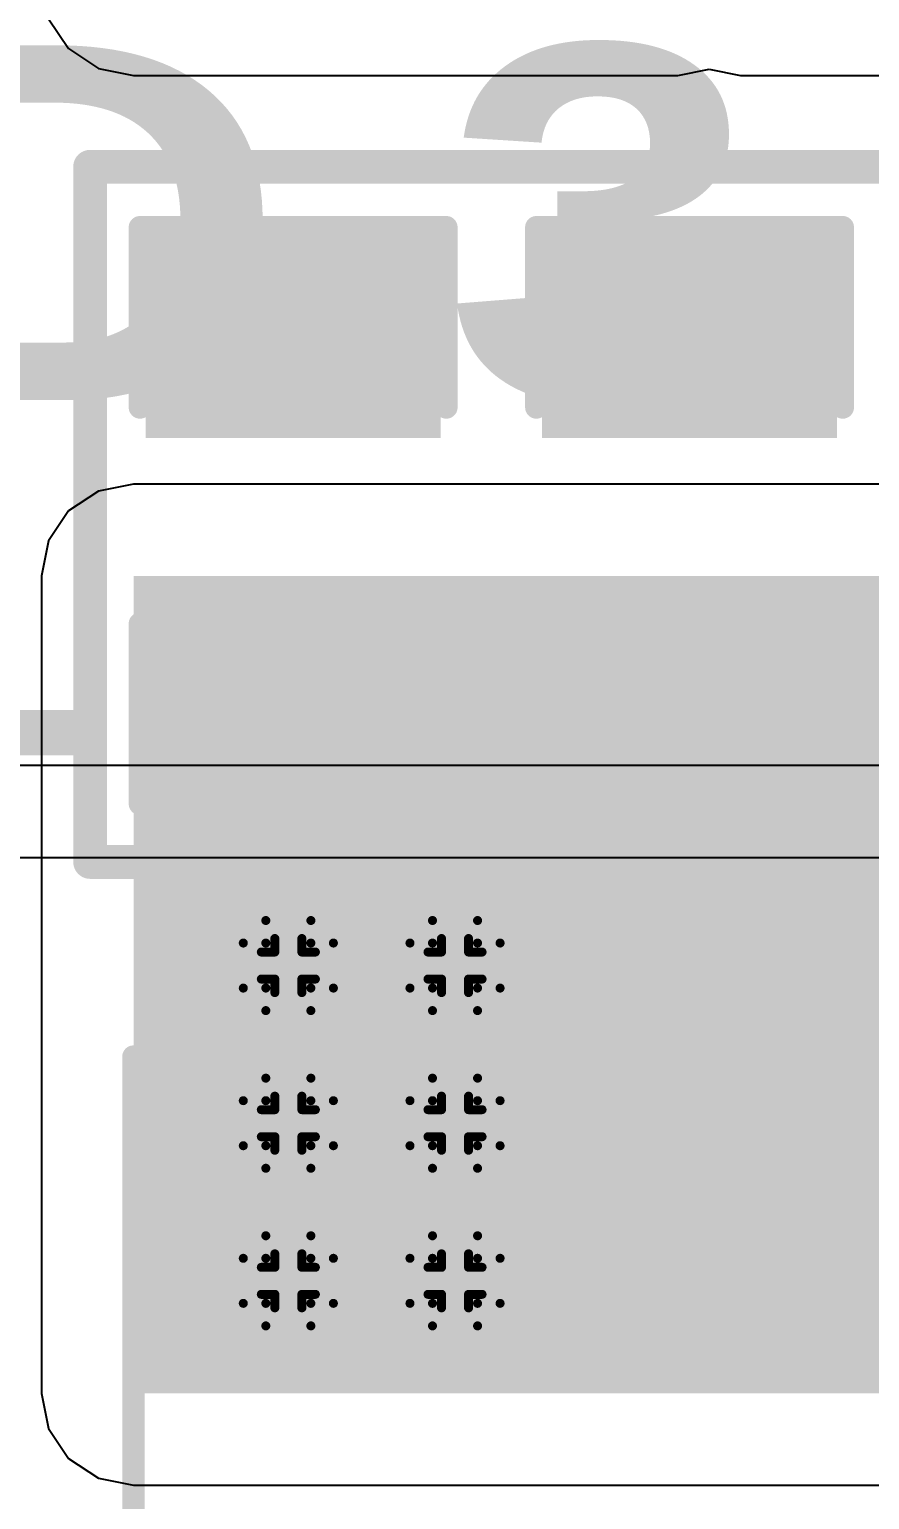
# Model space of a CAD drawing. Header units: inches. Extents: x -5 to 5258, y -4 to 5281.
# Drawn here: x 48.76 to 53.49, y 56.2 to 64.49 of the extents above; entities that cross this region are included whole.
import ezdxf

# ---------------------------------------------------------------- set-up
doc = ezdxf.new("R2010")
doc.units = ezdxf.units.IN
for name, color, linetype in [('Bottom Layer', 5, 'Continuous'), ('Bottom Solder', 6, 'Continuous'), ('Drill Drawing', 1, 'Continuous'), ('Top Layer', 1, 'Continuous'), ('Top Overlay', 2, 'Continuous'), ('Top Paste', 8, 'Continuous'), ('Top Solder', 216, 'Continuous'), ('Via Holes', 16, 'Continuous')]:
    doc.layers.add(name, color=color, linetype=linetype)
doc.styles.add('Arial Black_Bold', font='', dxfattribs={"height": 0.2})
doc.styles.get('Arial Black_Bold').set_extended_font_data('Arial Black', bold=True)

# ---------------------------------------------------------------- blocks, each defined once
blk = doc.blocks.new('YPRH0703_4R7M_105')
at = {"layer": 'Top Layer'}
for points in [[(-4, 1.1), (-2.4, 1.1), (-2.4, -1.1), (-4, -1.1)], [(2.4, 1.1), (4, 1.1), (4, -1.1), (2.4, -1.1)]]:
    blk.add_hatch(color=1, dxfattribs=at).paths.add_polyline_path(points)
at = {"layer": 'Top Paste'}
for points in [[(-4, 1.1), (-2.4, 1.1), (-2.4, -1.1), (-4, -1.1)], [(2.4, 1.1), (4, 1.1), (4, -1.1), (2.4, -1.1)]]:
    blk.add_hatch(color=8, dxfattribs=at).paths.add_polyline_path(points)
at = {"layer": 'Top Solder'}
for points in [[(-4.1016, 1.2016), (-2.2984, 1.2016), (-2.2984, -1.2016), (-4.1016, -1.2016)], [(2.2984, 1.2016), (4.1016, 1.2016), (4.1016, -1.2016), (2.2984, -1.2016)]]:
    blk.add_hatch(color=216, dxfattribs=at).paths.add_polyline_path(points)
at = {"layer": 'Top Overlay', "const_width": 0.127}
for points in [[(-3.65, 3.65), (-3.65, 1.6078)], [(-3.65, 3.65), (3.65, 3.65)], [(3.65, 3.65), (3.65, 1.6078)], [(-3.65, -1.6078), (-3.65, -3.65)], [(3.65, -1.6078), (3.65, -3.65)], [(-3.65, -3.65), (3.65, -3.65)]]:
    blk.add_lwpolyline(points, dxfattribs=at)
at = {"layer": 'Top Overlay', "const_width": 0.0635}
for points in [[(-3.6817, 3.65, 1), (-3.6182, 3.65, 1)], [(-3.6817, 3.65, 1), (-3.6182, 3.65, 1)], [(3.6183, 3.65, 1), (3.6818, 3.65, 1)], [(3.6183, 3.65, 1), (3.6818, 3.65, 1)], [(-3.6818, 1.6078, 1), (-3.6183, 1.6078, 1)], [(3.6183, 1.6078, 1), (3.6818, 1.6078, 1)], [(-3.6818, -1.6078, 1), (-3.6183, -1.6078, 1)], [(3.6183, -1.6078, 1), (3.6818, -1.6078, 1)], [(-3.6817, -3.65, 1), (-3.6182, -3.65, 1)], [(-3.6817, -3.65, 1), (-3.6182, -3.65, 1)], [(3.6183, -3.65, 1), (3.6818, -3.65, 1)], [(3.6183, -3.65, 1), (3.6818, -3.65, 1)]]:
    blk.add_lwpolyline(points, format="xyb", close=True, dxfattribs=at)
blk = doc.blocks.new('C___0805_157')
at = {"layer": 'Top Layer'}
for points in [[(-1.524, 0.762), (-0.508, 0.762), (-0.508, -0.762), (-1.524, -0.762)], [(0.508, 0.762), (1.524, 0.762), (1.524, -0.762), (0.508, -0.762)]]:
    blk.add_hatch(color=1, dxfattribs=at).paths.add_polyline_path(points)
at = {"layer": 'Top Paste'}
for points in [[(-1.524, 0.762), (-0.508, 0.762), (-0.508, -0.762), (-1.524, -0.762)], [(0.508, 0.762), (1.524, 0.762), (1.524, -0.762), (0.508, -0.762)]]:
    blk.add_hatch(color=8, dxfattribs=at).paths.add_polyline_path(points)
at = {"layer": 'Top Solder'}
for points in [[(-1.594, 0.832), (-0.438, 0.832), (-0.438, -0.832), (-1.594, -0.832)], [(0.438, 0.832), (1.594, 0.832), (1.594, -0.832), (0.438, -0.832)]]:
    blk.add_hatch(color=216, dxfattribs=at).paths.add_polyline_path(points)
at = {"layer": 'Top Overlay', "const_width": 0.127}
for points in [[(-1.6256, -0.8636), (-1.6256, 0.8636)], [(-0.6096, 0.8636), (-1.6256, 0.8636)], [(1.6256, 0.8636), (0.6096, 0.8636)], [(1.6256, -0.8636), (1.6256, 0.8636)], [(-1.6256, -0.8636), (-0.6096, -0.8636)], [(0.6096, -0.8636), (1.6256, -0.8636)]]:
    blk.add_lwpolyline(points, dxfattribs=at)
at = {"layer": 'Top Overlay', "const_width": 0.0635}
for points in [[(-1.6574, 0.8636, 1), (-1.5938, 0.8636, 1)], [(-1.6574, 0.8636, 1), (-1.5938, 0.8636, 1)], [(-0.6414, 0.8636, 1), (-0.5779, 0.8636, 1)], [(0.5779, 0.8636, 1), (0.6414, 0.8636, 1)], [(1.5939, 0.8636, 1), (1.6574, 0.8636, 1)], [(1.5939, 0.8636, 1), (1.6574, 0.8636, 1)], [(-1.6574, -0.8636, 1), (-1.5938, -0.8636, 1)], [(-1.6574, -0.8636, 1), (-1.5938, -0.8636, 1)], [(-0.6414, -0.8636, 1), (-0.5779, -0.8636, 1)], [(0.5778, -0.8636, 1), (0.6413, -0.8636, 1)], [(1.5938, -0.8636, 1), (1.6574, -0.8636, 1)], [(1.5938, -0.8636, 1), (1.6574, -0.8636, 1)]]:
    blk.add_lwpolyline(points, format="xyb", close=True, dxfattribs=at)
blk = doc.blocks.new('C___0805_158')
at = {"layer": 'Top Layer'}
for points in [[(-1.524, 0.762), (-0.508, 0.762), (-0.508, -0.762), (-1.524, -0.762)], [(0.508, 0.762), (1.524, 0.762), (1.524, -0.762), (0.508, -0.762)]]:
    blk.add_hatch(color=1, dxfattribs=at).paths.add_polyline_path(points)
at = {"layer": 'Top Paste'}
for points in [[(-1.524, 0.762), (-0.508, 0.762), (-0.508, -0.762), (-1.524, -0.762)], [(0.508, 0.762), (1.524, 0.762), (1.524, -0.762), (0.508, -0.762)]]:
    blk.add_hatch(color=8, dxfattribs=at).paths.add_polyline_path(points)
at = {"layer": 'Top Solder'}
for points in [[(-1.594, 0.832), (-0.438, 0.832), (-0.438, -0.832), (-1.594, -0.832)], [(0.438, 0.832), (1.594, 0.832), (1.594, -0.832), (0.438, -0.832)]]:
    blk.add_hatch(color=216, dxfattribs=at).paths.add_polyline_path(points)
at = {"layer": 'Top Overlay', "const_width": 0.127}
for points in [[(-1.6256, -0.8636), (-1.6256, 0.8636)], [(-1.6256, 0.8636), (-0.6096, 0.8636)], [(0.6096, 0.8636), (1.6256, 0.8636)], [(1.6256, -0.8636), (1.6256, 0.8636)], [(-0.6096, -0.8636), (-1.6256, -0.8636)], [(0.6096, -0.8636), (1.6256, -0.8636)]]:
    blk.add_lwpolyline(points, dxfattribs=at)
at = {"layer": 'Top Overlay', "const_width": 0.0635}
for points in [[(-1.6574, 0.8636, 1), (-1.5939, 0.8636, 1)], [(-1.6574, 0.8636, 1), (-1.5939, 0.8636, 1)], [(-0.6413, 0.8636, 1), (-0.5778, 0.8636, 1)], [(0.5779, 0.8636, 1), (0.6414, 0.8636, 1)], [(1.5939, 0.8636, 1), (1.6574, 0.8636, 1)], [(1.5939, 0.8636, 1), (1.6574, 0.8636, 1)], [(-1.6574, -0.8636, 1), (-1.5938, -0.8636, 1)], [(-1.6574, -0.8636, 1), (-1.5938, -0.8636, 1)], [(-0.6414, -0.8636, 1), (-0.5779, -0.8636, 1)], [(0.5779, -0.8636, 1), (0.6414, -0.8636, 1)], [(1.5939, -0.8636, 1), (1.6574, -0.8636, 1)], [(1.5939, -0.8636, 1), (1.6574, -0.8636, 1)]]:
    blk.add_lwpolyline(points, format="xyb", close=True, dxfattribs=at)

msp = doc.modelspace()

# ---------------------------------------------------------------- hatches: boundary and pattern name
at = {"layer": 'Bottom Layer'}
h = msp.add_hatch(color=5, dxfattribs=at)
edge = h.paths.add_edge_path()
edge.add_arc((50.2158, 59.2074), 0.3, 0, 360)
h = msp.add_hatch(color=5, dxfattribs=at)
edge = h.paths.add_edge_path()
edge.add_arc((51.1556, 59.2074), 0.3, 0, 360)
h = msp.add_hatch(color=5, dxfattribs=at)
edge = h.paths.add_edge_path()
edge.add_arc((50.2158, 58.3184), 0.3, 0, 360)
h = msp.add_hatch(color=5, dxfattribs=at)
edge = h.paths.add_edge_path()
edge.add_arc((51.1556, 58.3184), 0.3, 0, 360)
h = msp.add_hatch(color=5, dxfattribs=at)
edge = h.paths.add_edge_path()
edge.add_arc((50.2158, 57.4294), 0.3, 0, 360)
h = msp.add_hatch(color=5, dxfattribs=at)
edge = h.paths.add_edge_path()
edge.add_arc((51.1556, 57.4294), 0.3, 0, 360)
at = {"layer": 'Bottom Solder'}
h = msp.add_hatch(color=6, dxfattribs=at)
edge = h.paths.add_edge_path()
edge.add_arc((50.2158, 59.2074), 0.4016, 0, 360)
h = msp.add_hatch(color=6, dxfattribs=at)
edge = h.paths.add_edge_path()
edge.add_arc((51.1556, 59.2074), 0.4016, 0, 360)
h = msp.add_hatch(color=6, dxfattribs=at)
edge = h.paths.add_edge_path()
edge.add_arc((50.2158, 58.3184), 0.4016, 0, 360)
h = msp.add_hatch(color=6, dxfattribs=at)
edge = h.paths.add_edge_path()
edge.add_arc((51.1556, 58.3184), 0.4016, 0, 360)
h = msp.add_hatch(color=6, dxfattribs=at)
edge = h.paths.add_edge_path()
edge.add_arc((50.2158, 57.4294), 0.4016, 0, 360)
h = msp.add_hatch(color=6, dxfattribs=at)
edge = h.paths.add_edge_path()
edge.add_arc((51.1556, 57.4294), 0.4016, 0, 360)
at = {"layer": 'Top Layer'}
for points in [[(49.3428, 59.2074), (59.4319, 59.2074), (59.4319, 61.405), (49.3428, 61.405)], [(49.3428, 56.7942), (57.5056, 56.7942), (57.5056, 61.405), (49.3428, 61.405)]]:
    msp.add_hatch(color=1, dxfattribs=at).paths.add_polyline_path(points)
h = msp.add_hatch(color=1, dxfattribs=at)
edge = h.paths.add_edge_path()
edge.add_arc((50.2158, 59.2074), 0.3, 0, 360)
h = msp.add_hatch(color=1, dxfattribs=at)
edge = h.paths.add_edge_path()
edge.add_arc((51.1556, 59.2074), 0.3, 0, 360)
h = msp.add_hatch(color=1, dxfattribs=at)
edge = h.paths.add_edge_path()
edge.add_arc((50.2158, 58.3184), 0.3, 0, 360)
h = msp.add_hatch(color=1, dxfattribs=at)
edge = h.paths.add_edge_path()
edge.add_arc((51.1556, 58.3184), 0.3, 0, 360)
h = msp.add_hatch(color=1, dxfattribs=at)
edge = h.paths.add_edge_path()
edge.add_arc((50.2158, 57.4294), 0.3, 0, 360)
h = msp.add_hatch(color=1, dxfattribs=at)
edge = h.paths.add_edge_path()
edge.add_arc((51.1556, 57.4294), 0.3, 0, 360)
at = {"layer": 'Top Solder'}
h = msp.add_hatch(color=216, dxfattribs=at)
edge = h.paths.add_edge_path()
edge.add_arc((50.2158, 59.2074), 0.4016, 0, 360)
h = msp.add_hatch(color=216, dxfattribs=at)
edge = h.paths.add_edge_path()
edge.add_arc((51.1556, 59.2074), 0.4016, 0, 360)
h = msp.add_hatch(color=216, dxfattribs=at)
edge = h.paths.add_edge_path()
edge.add_arc((50.2158, 58.3184), 0.4016, 0, 360)
h = msp.add_hatch(color=216, dxfattribs=at)
edge = h.paths.add_edge_path()
edge.add_arc((51.1556, 58.3184), 0.4016, 0, 360)
h = msp.add_hatch(color=216, dxfattribs=at)
edge = h.paths.add_edge_path()
edge.add_arc((50.2158, 57.4294), 0.4016, 0, 360)
h = msp.add_hatch(color=216, dxfattribs=at)
edge = h.paths.add_edge_path()
edge.add_arc((51.1556, 57.4294), 0.4016, 0, 360)
at = {"layer": 'Via Holes'}
h = msp.add_hatch(color=7, dxfattribs=at)
edge = h.paths.add_edge_path()
edge.add_arc((50.2158, 59.2074), 0.15, 0, 360)
h = msp.add_hatch(color=7, dxfattribs=at)
edge = h.paths.add_edge_path()
edge.add_arc((51.1556, 59.2074), 0.15, 0, 360)
h = msp.add_hatch(color=7, dxfattribs=at)
edge = h.paths.add_edge_path()
edge.add_arc((50.2158, 58.3184), 0.15, 0, 360)
h = msp.add_hatch(color=7, dxfattribs=at)
edge = h.paths.add_edge_path()
edge.add_arc((51.1556, 58.3184), 0.15, 0, 360)
h = msp.add_hatch(color=7, dxfattribs=at)
edge = h.paths.add_edge_path()
edge.add_arc((50.2158, 57.4294), 0.15, 0, 360)
h = msp.add_hatch(color=7, dxfattribs=at)
edge = h.paths.add_edge_path()
edge.add_arc((51.1556, 57.4294), 0.15, 0, 360)

# ---------------------------------------------------------------- linework, layer by layer
at = {"layer": 'Bottom Layer'}
for p, q in [((55.067, 60.335), (25.3767, 60.335)), ((25.3767, 59.817), (55.067, 59.817))]:
    msp.add_line(p, q, dxfattribs=at)
at = {"layer": 'Drill Drawing', "const_width": 0.0508}
for points in [[(50.0888, 59.3344), (50.0888, 59.4614)], [(50.0888, 59.4614), (50.3428, 59.4614)], [(50.3428, 59.3344), (50.3428, 59.4614)], [(51.0286, 59.3344), (51.0286, 59.4614)], [(51.0286, 59.4614), (51.2826, 59.4614)], [(51.2826, 59.3344), (51.2826, 59.4614)], [(50.1396, 59.2836), (50.1396, 59.3598)], [(50.1396, 59.3598), (50.292, 59.3598)], [(50.292, 59.2836), (50.292, 59.3598)], [(51.0794, 59.2836), (51.0794, 59.3598)], [(51.0794, 59.3598), (51.2318, 59.3598)], [(51.2318, 59.2836), (51.2318, 59.3598)], [(49.9618, 59.0804), (49.9618, 59.3344)], [(49.9618, 59.3344), (50.0888, 59.3344)], [(50.0634, 59.1312), (50.0634, 59.2836)], [(50.0634, 59.2836), (50.1396, 59.2836)], [(50.292, 59.2836), (50.3682, 59.2836)], [(50.3428, 59.3344), (50.4698, 59.3344)], [(50.3682, 59.1312), (50.3682, 59.2836)], [(50.4698, 59.0804), (50.4698, 59.3344)], [(50.9016, 59.0804), (50.9016, 59.3344)], [(50.9016, 59.3344), (51.0286, 59.3344)], [(51.0032, 59.1312), (51.0032, 59.2836)], [(51.0032, 59.2836), (51.0794, 59.2836)], [(51.2318, 59.2836), (51.308, 59.2836)], [(51.2826, 59.3344), (51.4096, 59.3344)], [(51.308, 59.1312), (51.308, 59.2836)], [(51.4096, 59.0804), (51.4096, 59.3344)], [(50.0634, 59.1312), (50.1396, 59.1312)], [(50.1396, 59.055), (50.1396, 59.1312)], [(50.292, 59.1312), (50.3682, 59.1312)], [(50.292, 59.055), (50.292, 59.1312)], [(51.0032, 59.1312), (51.0794, 59.1312)], [(51.0794, 59.055), (51.0794, 59.1312)], [(51.2318, 59.1312), (51.308, 59.1312)], [(51.2318, 59.055), (51.2318, 59.1312)], [(49.9618, 59.0804), (50.0888, 59.0804)], [(50.0888, 58.9534), (50.0888, 59.0804)], [(50.1396, 59.055), (50.292, 59.055)], [(50.3428, 59.0804), (50.4698, 59.0804)], [(50.3428, 58.9534), (50.3428, 59.0804)], [(50.9016, 59.0804), (51.0286, 59.0804)], [(51.0286, 58.9534), (51.0286, 59.0804)], [(51.0794, 59.055), (51.2318, 59.055)], [(51.2826, 59.0804), (51.4096, 59.0804)], [(51.2826, 58.9534), (51.2826, 59.0804)], [(50.0888, 58.9534), (50.3428, 58.9534)], [(51.0286, 58.9534), (51.2826, 58.9534)], [(50.0888, 58.4454), (50.0888, 58.5724)], [(50.0888, 58.5724), (50.3428, 58.5724)], [(50.3428, 58.4454), (50.3428, 58.5724)], [(51.0286, 58.4454), (51.0286, 58.5724)], [(51.0286, 58.5724), (51.2826, 58.5724)], [(51.2826, 58.4454), (51.2826, 58.5724)], [(49.9618, 58.1914), (49.9618, 58.4454)], [(49.9618, 58.4454), (50.0888, 58.4454)], [(50.1396, 58.3946), (50.1396, 58.4708)], [(50.1396, 58.4708), (50.292, 58.4708)], [(50.292, 58.3946), (50.292, 58.4708)], [(50.3428, 58.4454), (50.4698, 58.4454)], [(50.4698, 58.1914), (50.4698, 58.4454)], [(50.9016, 58.1914), (50.9016, 58.4454)], [(50.9016, 58.4454), (51.0286, 58.4454)], [(51.0794, 58.3946), (51.0794, 58.4708)], [(51.0794, 58.4708), (51.2318, 58.4708)], [(51.2318, 58.3946), (51.2318, 58.4708)], [(51.2826, 58.4454), (51.4096, 58.4454)], [(51.4096, 58.1914), (51.4096, 58.4454)], [(50.0634, 58.2422), (50.0634, 58.3946)], [(50.0634, 58.3946), (50.1396, 58.3946)], [(50.292, 58.3946), (50.3682, 58.3946)], [(50.3682, 58.2422), (50.3682, 58.3946)], [(51.0032, 58.2422), (51.0032, 58.3946)], [(51.0032, 58.3946), (51.0794, 58.3946)], [(51.2318, 58.3946), (51.308, 58.3946)], [(51.308, 58.2422), (51.308, 58.3946)], [(49.9618, 58.1914), (50.0888, 58.1914)], [(50.0634, 58.2422), (50.1396, 58.2422)], [(50.0888, 58.0644), (50.0888, 58.1914)], [(50.1396, 58.166), (50.1396, 58.2422)], [(50.292, 58.2422), (50.3682, 58.2422)], [(50.292, 58.166), (50.292, 58.2422)], [(50.3428, 58.1914), (50.4698, 58.1914)], [(50.3428, 58.0644), (50.3428, 58.1914)], [(50.9016, 58.1914), (51.0286, 58.1914)], [(51.0032, 58.2422), (51.0794, 58.2422)], [(51.0286, 58.0644), (51.0286, 58.1914)], [(51.0794, 58.166), (51.0794, 58.2422)], [(51.2318, 58.2422), (51.308, 58.2422)], [(51.2318, 58.166), (51.2318, 58.2422)], [(51.2826, 58.1914), (51.4096, 58.1914)], [(51.2826, 58.0644), (51.2826, 58.1914)], [(50.1396, 58.166), (50.292, 58.166)], [(51.0794, 58.166), (51.2318, 58.166)], [(50.0888, 58.0644), (50.3428, 58.0644)], [(51.0286, 58.0644), (51.2826, 58.0644)], [(50.0888, 57.5564), (50.0888, 57.6834)], [(50.0888, 57.6834), (50.3428, 57.6834)], [(50.3428, 57.5564), (50.3428, 57.6834)], [(51.0286, 57.5564), (51.0286, 57.6834)], [(51.0286, 57.6834), (51.2826, 57.6834)], [(51.2826, 57.5564), (51.2826, 57.6834)], [(49.9618, 57.3024), (49.9618, 57.5564)], [(49.9618, 57.5564), (50.0888, 57.5564)], [(50.1396, 57.5056), (50.1396, 57.5818)], [(50.1396, 57.5818), (50.292, 57.5818)], [(50.292, 57.5056), (50.292, 57.5818)], [(50.3428, 57.5564), (50.4698, 57.5564)], [(50.4698, 57.3024), (50.4698, 57.5564)], [(50.9016, 57.3024), (50.9016, 57.5564)], [(50.9016, 57.5564), (51.0286, 57.5564)], [(51.0794, 57.5056), (51.0794, 57.5818)], [(51.0794, 57.5818), (51.2318, 57.5818)], [(51.2318, 57.5056), (51.2318, 57.5818)], [(51.2826, 57.5564), (51.4096, 57.5564)], [(51.4096, 57.3024), (51.4096, 57.5564)], [(50.0634, 57.3532), (50.0634, 57.5056)], [(50.0634, 57.5056), (50.1396, 57.5056)], [(50.292, 57.5056), (50.3682, 57.5056)], [(50.3682, 57.3532), (50.3682, 57.5056)], [(51.0032, 57.3532), (51.0032, 57.5056)], [(51.0032, 57.5056), (51.0794, 57.5056)], [(51.2318, 57.5056), (51.308, 57.5056)], [(51.308, 57.3532), (51.308, 57.5056)], [(50.0634, 57.3532), (50.1396, 57.3532)], [(50.1396, 57.277), (50.1396, 57.3532)], [(50.292, 57.3532), (50.3682, 57.3532)], [(50.292, 57.277), (50.292, 57.3532)], [(51.0032, 57.3532), (51.0794, 57.3532)], [(51.0794, 57.277), (51.0794, 57.3532)], [(51.2318, 57.3532), (51.308, 57.3532)], [(51.2318, 57.277), (51.2318, 57.3532)], [(49.9618, 57.3024), (50.0888, 57.3024)], [(50.0888, 57.1754), (50.0888, 57.3024)], [(50.1396, 57.277), (50.292, 57.277)], [(50.3428, 57.3024), (50.4698, 57.3024)], [(50.3428, 57.1754), (50.3428, 57.3024)], [(50.9016, 57.3024), (51.0286, 57.3024)], [(51.0286, 57.1754), (51.0286, 57.3024)], [(51.0794, 57.277), (51.2318, 57.277)], [(51.2826, 57.3024), (51.4096, 57.3024)], [(51.2826, 57.1754), (51.2826, 57.3024)], [(50.0888, 57.1754), (50.3428, 57.1754)], [(51.0286, 57.1754), (51.2826, 57.1754)]]:
    msp.add_lwpolyline(points, dxfattribs=at)
at = {"layer": 'Drill Drawing', "const_width": 0.0254}
for points in [[(50.0761, 59.4614, 1), (50.1015, 59.4614, 1)], [(50.0761, 59.4614, 1), (50.1015, 59.4614, 1)], [(50.3301, 59.4614, 1), (50.3555, 59.4614, 1)], [(50.3301, 59.4614, 1), (50.3555, 59.4614, 1)], [(51.0159, 59.4614, 1), (51.0413, 59.4614, 1)], [(51.0159, 59.4614, 1), (51.0413, 59.4614, 1)], [(51.2699, 59.4614, 1), (51.2953, 59.4614, 1)], [(51.2699, 59.4614, 1), (51.2953, 59.4614, 1)], [(50.1269, 59.3598, 1), (50.1523, 59.3598, 1)], [(50.1269, 59.3598, 1), (50.1523, 59.3598, 1)], [(50.2793, 59.3598, 1), (50.3047, 59.3598, 1)], [(50.2793, 59.3598, 1), (50.3047, 59.3598, 1)], [(51.0667, 59.3598, 1), (51.0921, 59.3598, 1)], [(51.0667, 59.3598, 1), (51.0921, 59.3598, 1)], [(51.2191, 59.3598, 1), (51.2445, 59.3598, 1)], [(51.2191, 59.3598, 1), (51.2445, 59.3598, 1)], [(49.9491, 59.3344, 1), (49.9745, 59.3344, 1)], [(49.9491, 59.3344, 1), (49.9745, 59.3344, 1)], [(50.0507, 59.2836, 1), (50.0761, 59.2836, 1)], [(50.0507, 59.2836, 1), (50.0761, 59.2836, 1)], [(50.0761, 59.3344, 1), (50.1015, 59.3344, 1)], [(50.0761, 59.3344, 1), (50.1015, 59.3344, 1)], [(50.1269, 59.2836, 1), (50.1523, 59.2836, 1)], [(50.1269, 59.2836, 1), (50.1523, 59.2836, 1)], [(50.2793, 59.2836, 1), (50.3047, 59.2836, 1)], [(50.2793, 59.2836, 1), (50.3047, 59.2836, 1)], [(50.3301, 59.3344, 1), (50.3555, 59.3344, 1)], [(50.3301, 59.3344, 1), (50.3555, 59.3344, 1)], [(50.3555, 59.2836, 1), (50.3809, 59.2836, 1)], [(50.3555, 59.2836, 1), (50.3809, 59.2836, 1)], [(50.4571, 59.3344, 1), (50.4825, 59.3344, 1)], [(50.4571, 59.3344, 1), (50.4825, 59.3344, 1)], [(50.8889, 59.3344, 1), (50.9143, 59.3344, 1)], [(50.8889, 59.3344, 1), (50.9143, 59.3344, 1)], [(50.9905, 59.2836, 1), (51.0159, 59.2836, 1)], [(50.9905, 59.2836, 1), (51.0159, 59.2836, 1)], [(51.0159, 59.3344, 1), (51.0413, 59.3344, 1)], [(51.0159, 59.3344, 1), (51.0413, 59.3344, 1)], [(51.0667, 59.2836, 1), (51.0921, 59.2836, 1)], [(51.0667, 59.2836, 1), (51.0921, 59.2836, 1)], [(51.2191, 59.2836, 1), (51.2445, 59.2836, 1)], [(51.2191, 59.2836, 1), (51.2445, 59.2836, 1)], [(51.2699, 59.3344, 1), (51.2953, 59.3344, 1)], [(51.2699, 59.3344, 1), (51.2953, 59.3344, 1)], [(51.2953, 59.2836, 1), (51.3207, 59.2836, 1)], [(51.2953, 59.2836, 1), (51.3207, 59.2836, 1)], [(51.3969, 59.3344, 1), (51.4223, 59.3344, 1)], [(51.3969, 59.3344, 1), (51.4223, 59.3344, 1)], [(50.0507, 59.1312, 1), (50.0761, 59.1312, 1)], [(50.0507, 59.1312, 1), (50.0761, 59.1312, 1)], [(50.1269, 59.1312, 1), (50.1523, 59.1312, 1)], [(50.1269, 59.1312, 1), (50.1523, 59.1312, 1)], [(50.2793, 59.1312, 1), (50.3047, 59.1312, 1)], [(50.2793, 59.1312, 1), (50.3047, 59.1312, 1)], [(50.3555, 59.1312, 1), (50.3809, 59.1312, 1)], [(50.3555, 59.1312, 1), (50.3809, 59.1312, 1)], [(50.9905, 59.1312, 1), (51.0159, 59.1312, 1)], [(50.9905, 59.1312, 1), (51.0159, 59.1312, 1)], [(51.0667, 59.1312, 1), (51.0921, 59.1312, 1)], [(51.0667, 59.1312, 1), (51.0921, 59.1312, 1)], [(51.2191, 59.1312, 1), (51.2445, 59.1312, 1)], [(51.2191, 59.1312, 1), (51.2445, 59.1312, 1)], [(51.2953, 59.1312, 1), (51.3207, 59.1312, 1)], [(51.2953, 59.1312, 1), (51.3207, 59.1312, 1)], [(49.9491, 59.0804, 1), (49.9745, 59.0804, 1)], [(49.9491, 59.0804, 1), (49.9745, 59.0804, 1)], [(50.0761, 59.0804, 1), (50.1015, 59.0804, 1)], [(50.0761, 59.0804, 1), (50.1015, 59.0804, 1)], [(50.1269, 59.055, 1), (50.1523, 59.055, 1)], [(50.1269, 59.055, 1), (50.1523, 59.055, 1)], [(50.2793, 59.055, 1), (50.3047, 59.055, 1)], [(50.2793, 59.055, 1), (50.3047, 59.055, 1)], [(50.3301, 59.0804, 1), (50.3555, 59.0804, 1)], [(50.3301, 59.0804, 1), (50.3555, 59.0804, 1)], [(50.4571, 59.0804, 1), (50.4825, 59.0804, 1)], [(50.4571, 59.0804, 1), (50.4825, 59.0804, 1)], [(50.8889, 59.0804, 1), (50.9143, 59.0804, 1)], [(50.8889, 59.0804, 1), (50.9143, 59.0804, 1)], [(51.0159, 59.0804, 1), (51.0413, 59.0804, 1)], [(51.0159, 59.0804, 1), (51.0413, 59.0804, 1)], [(51.0667, 59.055, 1), (51.0921, 59.055, 1)], [(51.0667, 59.055, 1), (51.0921, 59.055, 1)], [(51.2191, 59.055, 1), (51.2445, 59.055, 1)], [(51.2191, 59.055, 1), (51.2445, 59.055, 1)], [(51.2699, 59.0804, 1), (51.2953, 59.0804, 1)], [(51.2699, 59.0804, 1), (51.2953, 59.0804, 1)], [(51.3969, 59.0804, 1), (51.4223, 59.0804, 1)], [(51.3969, 59.0804, 1), (51.4223, 59.0804, 1)], [(50.0761, 58.9534, 1), (50.1015, 58.9534, 1)], [(50.0761, 58.9534, 1), (50.1015, 58.9534, 1)], [(50.3301, 58.9534, 1), (50.3555, 58.9534, 1)], [(50.3301, 58.9534, 1), (50.3555, 58.9534, 1)], [(51.0159, 58.9534, 1), (51.0413, 58.9534, 1)], [(51.0159, 58.9534, 1), (51.0413, 58.9534, 1)], [(51.2699, 58.9534, 1), (51.2953, 58.9534, 1)], [(51.2699, 58.9534, 1), (51.2953, 58.9534, 1)], [(50.0761, 58.5724, 1), (50.1015, 58.5724, 1)], [(50.0761, 58.5724, 1), (50.1015, 58.5724, 1)], [(50.3301, 58.5724, 1), (50.3555, 58.5724, 1)], [(50.3301, 58.5724, 1), (50.3555, 58.5724, 1)], [(51.0159, 58.5724, 1), (51.0413, 58.5724, 1)], [(51.0159, 58.5724, 1), (51.0413, 58.5724, 1)], [(51.2699, 58.5724, 1), (51.2953, 58.5724, 1)], [(51.2699, 58.5724, 1), (51.2953, 58.5724, 1)], [(49.9491, 58.4454, 1), (49.9745, 58.4454, 1)], [(49.9491, 58.4454, 1), (49.9745, 58.4454, 1)], [(50.0761, 58.4454, 1), (50.1015, 58.4454, 1)], [(50.0761, 58.4454, 1), (50.1015, 58.4454, 1)], [(50.1269, 58.4708, 1), (50.1523, 58.4708, 1)], [(50.1269, 58.4708, 1), (50.1523, 58.4708, 1)], [(50.2793, 58.4708, 1), (50.3047, 58.4708, 1)], [(50.2793, 58.4708, 1), (50.3047, 58.4708, 1)], [(50.3301, 58.4454, 1), (50.3555, 58.4454, 1)], [(50.3301, 58.4454, 1), (50.3555, 58.4454, 1)], [(50.4571, 58.4454, 1), (50.4825, 58.4454, 1)], [(50.4571, 58.4454, 1), (50.4825, 58.4454, 1)], [(50.8889, 58.4454, 1), (50.9143, 58.4454, 1)], [(50.8889, 58.4454, 1), (50.9143, 58.4454, 1)], [(51.0159, 58.4454, 1), (51.0413, 58.4454, 1)], [(51.0159, 58.4454, 1), (51.0413, 58.4454, 1)], [(51.0667, 58.4708, 1), (51.0921, 58.4708, 1)], [(51.0667, 58.4708, 1), (51.0921, 58.4708, 1)], [(51.2191, 58.4708, 1), (51.2445, 58.4708, 1)], [(51.2191, 58.4708, 1), (51.2445, 58.4708, 1)], [(51.2699, 58.4454, 1), (51.2953, 58.4454, 1)], [(51.2699, 58.4454, 1), (51.2953, 58.4454, 1)], [(51.3969, 58.4454, 1), (51.4223, 58.4454, 1)], [(51.3969, 58.4454, 1), (51.4223, 58.4454, 1)], [(50.0507, 58.3946, 1), (50.0761, 58.3946, 1)], [(50.0507, 58.3946, 1), (50.0761, 58.3946, 1)], [(50.1269, 58.3946, 1), (50.1523, 58.3946, 1)], [(50.1269, 58.3946, 1), (50.1523, 58.3946, 1)], [(50.2793, 58.3946, 1), (50.3047, 58.3946, 1)], [(50.2793, 58.3946, 1), (50.3047, 58.3946, 1)], [(50.3555, 58.3946, 1), (50.3809, 58.3946, 1)], [(50.3555, 58.3946, 1), (50.3809, 58.3946, 1)], [(50.9905, 58.3946, 1), (51.0159, 58.3946, 1)], [(50.9905, 58.3946, 1), (51.0159, 58.3946, 1)], [(51.0667, 58.3946, 1), (51.0921, 58.3946, 1)], [(51.0667, 58.3946, 1), (51.0921, 58.3946, 1)], [(51.2191, 58.3946, 1), (51.2445, 58.3946, 1)], [(51.2191, 58.3946, 1), (51.2445, 58.3946, 1)], [(51.2953, 58.3946, 1), (51.3207, 58.3946, 1)], [(51.2953, 58.3946, 1), (51.3207, 58.3946, 1)], [(49.9491, 58.1914, 1), (49.9745, 58.1914, 1)], [(49.9491, 58.1914, 1), (49.9745, 58.1914, 1)], [(50.0507, 58.2422, 1), (50.0761, 58.2422, 1)], [(50.0507, 58.2422, 1), (50.0761, 58.2422, 1)], [(50.0761, 58.1914, 1), (50.1015, 58.1914, 1)], [(50.0761, 58.1914, 1), (50.1015, 58.1914, 1)], [(50.1269, 58.2422, 1), (50.1523, 58.2422, 1)], [(50.1269, 58.2422, 1), (50.1523, 58.2422, 1)], [(50.2793, 58.2422, 1), (50.3047, 58.2422, 1)], [(50.2793, 58.2422, 1), (50.3047, 58.2422, 1)], [(50.3301, 58.1914, 1), (50.3555, 58.1914, 1)], [(50.3301, 58.1914, 1), (50.3555, 58.1914, 1)], [(50.3555, 58.2422, 1), (50.3809, 58.2422, 1)], [(50.3555, 58.2422, 1), (50.3809, 58.2422, 1)], [(50.4571, 58.1914, 1), (50.4825, 58.1914, 1)], [(50.4571, 58.1914, 1), (50.4825, 58.1914, 1)], [(50.8889, 58.1914, 1), (50.9143, 58.1914, 1)], [(50.8889, 58.1914, 1), (50.9143, 58.1914, 1)], [(50.9905, 58.2422, 1), (51.0159, 58.2422, 1)], [(50.9905, 58.2422, 1), (51.0159, 58.2422, 1)], [(51.0159, 58.1914, 1), (51.0413, 58.1914, 1)], [(51.0159, 58.1914, 1), (51.0413, 58.1914, 1)], [(51.0667, 58.2422, 1), (51.0921, 58.2422, 1)], [(51.0667, 58.2422, 1), (51.0921, 58.2422, 1)], [(51.2191, 58.2422, 1), (51.2445, 58.2422, 1)], [(51.2191, 58.2422, 1), (51.2445, 58.2422, 1)], [(51.2699, 58.1914, 1), (51.2953, 58.1914, 1)], [(51.2699, 58.1914, 1), (51.2953, 58.1914, 1)], [(51.2953, 58.2422, 1), (51.3207, 58.2422, 1)], [(51.2953, 58.2422, 1), (51.3207, 58.2422, 1)], [(51.3969, 58.1914, 1), (51.4223, 58.1914, 1)], [(51.3969, 58.1914, 1), (51.4223, 58.1914, 1)], [(50.1269, 58.166, 1), (50.1523, 58.166, 1)], [(50.1269, 58.166, 1), (50.1523, 58.166, 1)], [(50.2793, 58.166, 1), (50.3047, 58.166, 1)], [(50.2793, 58.166, 1), (50.3047, 58.166, 1)], [(51.0667, 58.166, 1), (51.0921, 58.166, 1)], [(51.0667, 58.166, 1), (51.0921, 58.166, 1)], [(51.2191, 58.166, 1), (51.2445, 58.166, 1)], [(51.2191, 58.166, 1), (51.2445, 58.166, 1)], [(50.0761, 58.0644, 1), (50.1015, 58.0644, 1)], [(50.0761, 58.0644, 1), (50.1015, 58.0644, 1)], [(50.3301, 58.0644, 1), (50.3555, 58.0644, 1)], [(50.3301, 58.0644, 1), (50.3555, 58.0644, 1)], [(51.0159, 58.0644, 1), (51.0413, 58.0644, 1)], [(51.0159, 58.0644, 1), (51.0413, 58.0644, 1)], [(51.2699, 58.0644, 1), (51.2953, 58.0644, 1)], [(51.2699, 58.0644, 1), (51.2953, 58.0644, 1)], [(50.0761, 57.6834, 1), (50.1015, 57.6834, 1)], [(50.0761, 57.6834, 1), (50.1015, 57.6834, 1)], [(50.3301, 57.6834, 1), (50.3555, 57.6834, 1)], [(50.3301, 57.6834, 1), (50.3555, 57.6834, 1)], [(51.0159, 57.6834, 1), (51.0413, 57.6834, 1)], [(51.0159, 57.6834, 1), (51.0413, 57.6834, 1)], [(51.2699, 57.6834, 1), (51.2953, 57.6834, 1)], [(51.2699, 57.6834, 1), (51.2953, 57.6834, 1)], [(49.9491, 57.5564, 1), (49.9745, 57.5564, 1)], [(49.9491, 57.5564, 1), (49.9745, 57.5564, 1)], [(50.0761, 57.5564, 1), (50.1015, 57.5564, 1)], [(50.0761, 57.5564, 1), (50.1015, 57.5564, 1)], [(50.1269, 57.5818, 1), (50.1523, 57.5818, 1)], [(50.1269, 57.5818, 1), (50.1523, 57.5818, 1)], [(50.2793, 57.5818, 1), (50.3047, 57.5818, 1)], [(50.2793, 57.5818, 1), (50.3047, 57.5818, 1)], [(50.3301, 57.5564, 1), (50.3555, 57.5564, 1)], [(50.3301, 57.5564, 1), (50.3555, 57.5564, 1)], [(50.4571, 57.5564, 1), (50.4825, 57.5564, 1)], [(50.4571, 57.5564, 1), (50.4825, 57.5564, 1)], [(50.8889, 57.5564, 1), (50.9143, 57.5564, 1)], [(50.8889, 57.5564, 1), (50.9143, 57.5564, 1)], [(51.0159, 57.5564, 1), (51.0413, 57.5564, 1)], [(51.0159, 57.5564, 1), (51.0413, 57.5564, 1)], [(51.0667, 57.5818, 1), (51.0921, 57.5818, 1)], [(51.0667, 57.5818, 1), (51.0921, 57.5818, 1)], [(51.2191, 57.5818, 1), (51.2445, 57.5818, 1)], [(51.2191, 57.5818, 1), (51.2445, 57.5818, 1)], [(51.2699, 57.5564, 1), (51.2953, 57.5564, 1)], [(51.2699, 57.5564, 1), (51.2953, 57.5564, 1)], [(51.3969, 57.5564, 1), (51.4223, 57.5564, 1)], [(51.3969, 57.5564, 1), (51.4223, 57.5564, 1)], [(50.0507, 57.5056, 1), (50.0761, 57.5056, 1)], [(50.0507, 57.5056, 1), (50.0761, 57.5056, 1)], [(50.1269, 57.5056, 1), (50.1523, 57.5056, 1)], [(50.1269, 57.5056, 1), (50.1523, 57.5056, 1)], [(50.2793, 57.5056, 1), (50.3047, 57.5056, 1)], [(50.2793, 57.5056, 1), (50.3047, 57.5056, 1)], [(50.3555, 57.5056, 1), (50.3809, 57.5056, 1)], [(50.3555, 57.5056, 1), (50.3809, 57.5056, 1)], [(50.9905, 57.5056, 1), (51.0159, 57.5056, 1)], [(50.9905, 57.5056, 1), (51.0159, 57.5056, 1)], [(51.0667, 57.5056, 1), (51.0921, 57.5056, 1)], [(51.0667, 57.5056, 1), (51.0921, 57.5056, 1)], [(51.2191, 57.5056, 1), (51.2445, 57.5056, 1)], [(51.2191, 57.5056, 1), (51.2445, 57.5056, 1)], [(51.2953, 57.5056, 1), (51.3207, 57.5056, 1)], [(51.2953, 57.5056, 1), (51.3207, 57.5056, 1)], [(50.0507, 57.3532, 1), (50.0761, 57.3532, 1)], [(50.0507, 57.3532, 1), (50.0761, 57.3532, 1)], [(50.1269, 57.3532, 1), (50.1523, 57.3532, 1)], [(50.1269, 57.3532, 1), (50.1523, 57.3532, 1)], [(50.2793, 57.3532, 1), (50.3047, 57.3532, 1)], [(50.2793, 57.3532, 1), (50.3047, 57.3532, 1)], [(50.3555, 57.3532, 1), (50.3809, 57.3532, 1)], [(50.3555, 57.3532, 1), (50.3809, 57.3532, 1)], [(50.9905, 57.3532, 1), (51.0159, 57.3532, 1)], [(50.9905, 57.3532, 1), (51.0159, 57.3532, 1)], [(51.0667, 57.3532, 1), (51.0921, 57.3532, 1)], [(51.0667, 57.3532, 1), (51.0921, 57.3532, 1)], [(51.2191, 57.3532, 1), (51.2445, 57.3532, 1)], [(51.2191, 57.3532, 1), (51.2445, 57.3532, 1)], [(51.2953, 57.3532, 1), (51.3207, 57.3532, 1)], [(51.2953, 57.3532, 1), (51.3207, 57.3532, 1)], [(49.9491, 57.3024, 1), (49.9745, 57.3024, 1)], [(49.9491, 57.3024, 1), (49.9745, 57.3024, 1)], [(50.0761, 57.3024, 1), (50.1015, 57.3024, 1)], [(50.0761, 57.3024, 1), (50.1015, 57.3024, 1)], [(50.1269, 57.277, 1), (50.1523, 57.277, 1)], [(50.1269, 57.277, 1), (50.1523, 57.277, 1)], [(50.2793, 57.277, 1), (50.3047, 57.277, 1)], [(50.2793, 57.277, 1), (50.3047, 57.277, 1)], [(50.3301, 57.3024, 1), (50.3555, 57.3024, 1)], [(50.3301, 57.3024, 1), (50.3555, 57.3024, 1)], [(50.4571, 57.3024, 1), (50.4825, 57.3024, 1)], [(50.4571, 57.3024, 1), (50.4825, 57.3024, 1)], [(50.8889, 57.3024, 1), (50.9143, 57.3024, 1)], [(50.8889, 57.3024, 1), (50.9143, 57.3024, 1)], [(51.0159, 57.3024, 1), (51.0413, 57.3024, 1)], [(51.0159, 57.3024, 1), (51.0413, 57.3024, 1)], [(51.0667, 57.277, 1), (51.0921, 57.277, 1)], [(51.0667, 57.277, 1), (51.0921, 57.277, 1)], [(51.2191, 57.277, 1), (51.2445, 57.277, 1)], [(51.2191, 57.277, 1), (51.2445, 57.277, 1)], [(51.2699, 57.3024, 1), (51.2953, 57.3024, 1)], [(51.2699, 57.3024, 1), (51.2953, 57.3024, 1)], [(51.3969, 57.3024, 1), (51.4223, 57.3024, 1)], [(51.3969, 57.3024, 1), (51.4223, 57.3024, 1)], [(50.0761, 57.1754, 1), (50.1015, 57.1754, 1)], [(50.0761, 57.1754, 1), (50.1015, 57.1754, 1)], [(50.3301, 57.1754, 1), (50.3555, 57.1754, 1)], [(50.3301, 57.1754, 1), (50.3555, 57.1754, 1)], [(51.0159, 57.1754, 1), (51.0413, 57.1754, 1)], [(51.0159, 57.1754, 1), (51.0413, 57.1754, 1)], [(51.2699, 57.1754, 1), (51.2953, 57.1754, 1)], [(51.2699, 57.1754, 1), (51.2953, 57.1754, 1)]]:
    msp.add_lwpolyline(points, format="xyb", close=True, dxfattribs=at)
at = {"layer": 'Top Layer'}
for p, q in [((48.8642, 64.5464), (48.9765, 64.3784)), ((48.9765, 64.3784), (49.1446, 64.2661)), ((49.1446, 64.2661), (49.3428, 64.2266)), ((52.4114, 64.2266), (52.5882, 64.2618)), ((52.5882, 64.2618), (52.765, 64.2266)), ((49.3428, 64.2266), (52.4114, 64.2266)), ((52.765, 64.2266), (57.3054, 64.2266)), ((49.1446, 61.8836), (48.9765, 61.7713)), ((49.3428, 61.923), (49.1446, 61.8836)), ((57.3054, 61.923), (49.3428, 61.923)), ((48.9765, 61.7713), (48.8642, 61.6032)), ((48.8642, 61.6032), (48.8248, 61.405)), ((48.8248, 61.405), (48.8248, 59.2074)), ((48.8248, 59.2074), (48.8248, 56.7942)), ((48.8248, 56.7942), (48.8642, 56.596)), ((48.8642, 56.596), (48.9765, 56.428)), ((48.9765, 56.428), (49.1446, 56.3157)), ((49.1446, 56.3157), (49.3428, 56.2762)), ((49.3428, 56.2762), (57.5056, 56.2762))]:
    msp.add_line(p, q, dxfattribs=at)
at = {"layer": 'Top Overlay'}
for points, const_width in [([(49.0982, 63.7123), (55.2764, 63.7123)], 0.1905), ([(49.0982, 59.7916), (49.0982, 63.7123)], 0.1905), ([(48.5597, 60.5207), (49.0424, 60.5207)], 0.254), ([(49.0982, 59.7916), (55.2764, 59.7916)], 0.1905)]:
    msp.add_lwpolyline(points, dxfattribs=dict(at, const_width=const_width))
for points, const_width in [([(49.0506, 63.7123, 1), (49.1458, 63.7123, 1)], 0.0953), ([(49.0506, 63.7123, 1), (49.1458, 63.7123, 1)], 0.0953), ([(48.9789, 60.5207, 1), (49.1059, 60.5207, 1)], 0.127), ([(49.0506, 59.7916, 1), (49.1458, 59.7916, 1)], 0.0953), ([(49.0506, 59.7916, 1), (49.1458, 59.7916, 1)], 0.0953)]:
    msp.add_lwpolyline(points, format="xyb", close=True, dxfattribs=dict(at, const_width=const_width))

# ---------------------------------------------------------------- block references
for name, p, rotation in [('C___0805_157', (50.2428, 61.7453), 270), ('C___0805_158', (52.478, 61.7453), 270), ('YPRH0703_4R7M_105', (52.9928, 55.0435), 90)]:
    msp.add_blockref(name, p, dxfattribs=dict(rotation=rotation))

# ---------------------------------------------------------------- texts
at = {"layer": 'Top Overlay', "style": 'Arial Black_Bold'}
msp.add_text('SOLENOID 3', height=2, rotation=360, dxfattribs=at).set_placement((33.5046, 62.3974))

doc.saveas('drawing.dxf')
